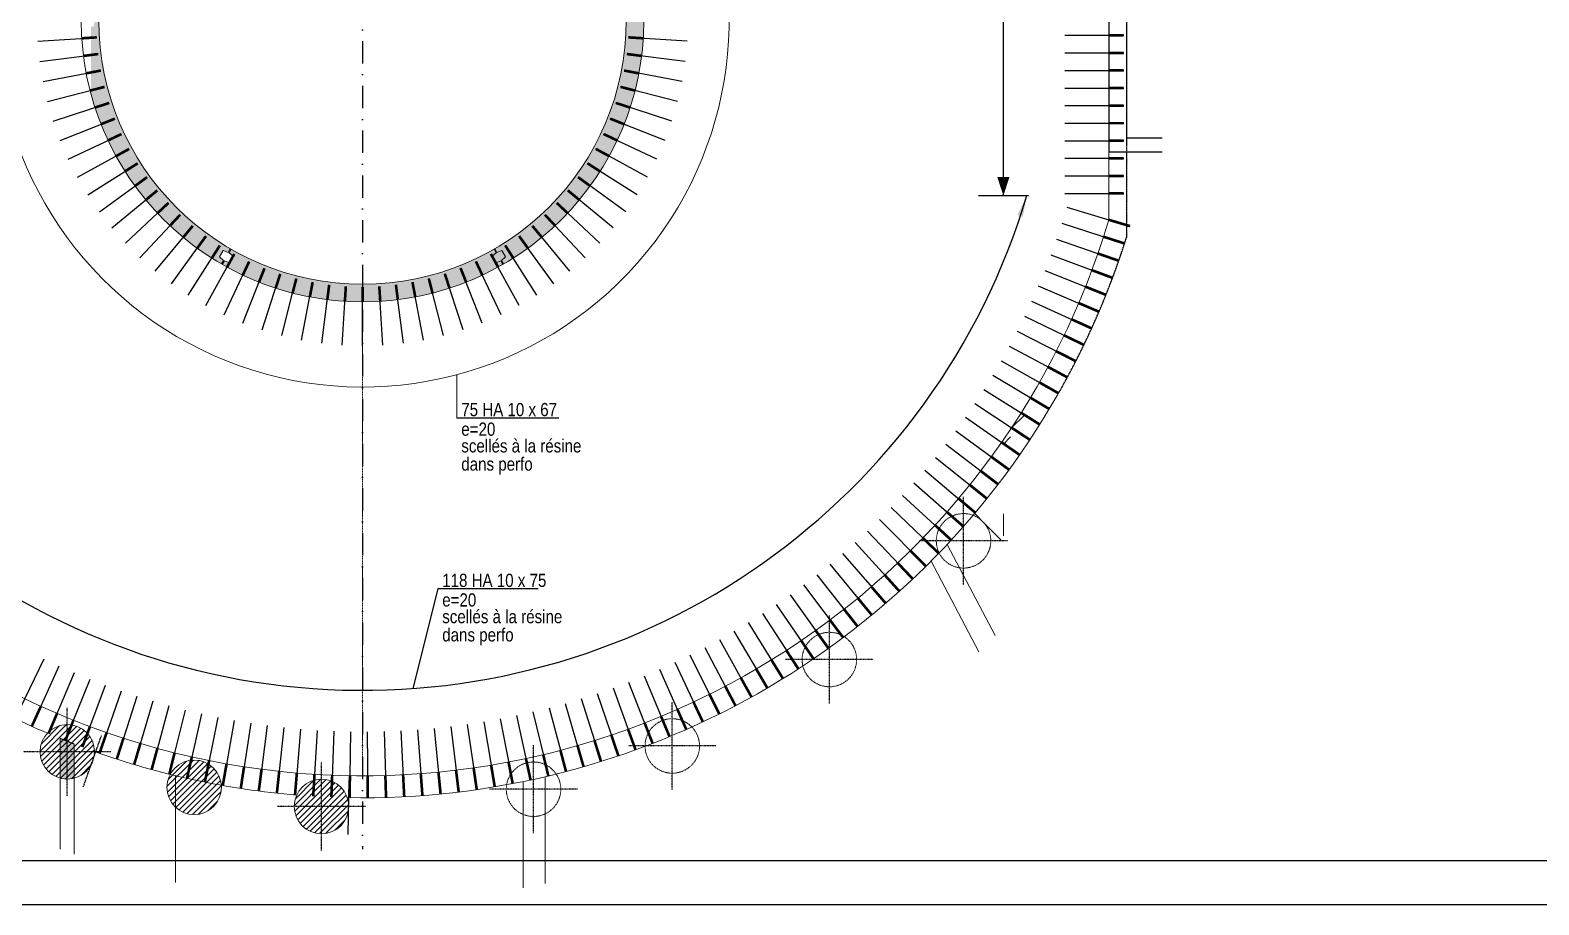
# Model space of a CAD drawing. Header units: metres. Extents: x 41786 to 48013, y -141861 to -137661.
# Drawn here: x 42909 to 44625, y -141861 to -140865 of the extents above; entities that cross this region are included whole.
import ezdxf

# ---------------------------------------------------------------- set-up
doc = ezdxf.new("R2010")
doc.units = ezdxf.units.M
for name, pattern in [('CACHEx2', [19.049999999999997, 12.7, -6.35]), ('INTERROMPU2', [9.524999999999999, 6.35, -3.175]), ('TIRETPTX2', [50.8, 25.4, -12.7, 0, -12.7])]:
    doc.linetypes.add(name, pattern=pattern)
for name, color, linetype in [('01-Cad  2', 1, 'Continuous'), ('01_isolant ext', 2, 'TIRETPTX2'), ('01_linteaux', 3, 'Continuous'), ('01_murs_coup', 5, 'Continuous'), ('01_murs_sup', 2, 'INTERROMPU2'), ('01_poch_murs', 251, 'Continuous'), ('01_texte', 230, 'Continuous')]:
    doc.layers.add(name, color=color, linetype=linetype)
doc.layers.add('01_PIEUX', color=5, linetype='Continuous', lineweight=60)
doc.layers.add('B Général', color=7, linetype='Continuous', lineweight=5)
doc.styles.add('ARIAL NA', font='ARIALN.TTF')

msp = doc.modelspace()

# ---------------------------------------------------------------- hatches: boundary and pattern name
at = {"layer": '01_poch_murs', "ltscale": 2}
h = msp.add_hatch(dxfattribs=at)
h.set_pattern_fill('DOTS', color=256, scale=2)
h.set_pattern_definition([(0, (28670.31641227697, -123693.3247875976), (1.5875, 3.175), [0, -3.175])])
edge = h.paths.add_edge_path()
edge.add_line((43570.09469767435, -141003.4817265994), (43552.38998342106, -140994.1788725638))
edge.add_arc((43286.81926962174, -140854.6360620284), 300.0000000000003, 276.5946333355052, 332.2805421464702, ccw=False)
edge.add_line((43321.27250105269, -141152.6511201109), (43305.30861196318, -141174.10146582))
edge.add_arc((43286.81926962174, -140854.6360620284), 319.9999999999986, 273.312348763329, 332.2805421464704)
edge = h.paths.add_edge_path()
edge.add_line((43597.76846125507, -140930.204575462), (43597.76846125507, -140854.6360620284))
edge.add_line((43597.76846125507, -140854.6360620284), (43586.81926962174, -140854.6360620284))
edge.add_arc((43286.81926962174, -140854.6360620284), 300, -27.677448900933086, 6.821210263296962e-13, ccw=False)
edge.add_line((43552.49222405643, -140993.984120077), (43569.93818282029, -141003.3994866479))
edge.add_arc((43296.45001619623, -140857.5251169218), 309.9598506684039, 331.9252273199261, 346.4390136200825)
edge = h.paths.add_edge_path()
edge.add_line((43606.81926962174, -140854.6360620284), (43597.76846125508, -140854.6360620284))
edge.add_line((43597.76846125507, -140854.6360620284), (43597.76846125507, -140930.204575462))
edge.add_arc((43286.81926962174, -140854.6360620284), 319.9999999999998, 346.3404843669841, 359.9999999999991)
edge = h.paths.add_edge_path()
edge.add_line((43597.76846125507, -140779.0675485947), (43597.76846125507, -140854.6360620284))
edge.add_line((43597.76846125507, -140854.6360620284), (43606.81926962174, -140854.6360620284))
edge.add_arc((43286.81926962174, -140854.6360620284), 320.0000000000036, 9.770663981455814e-13, 13.65951563301578)
edge = h.paths.add_edge_path()
edge.add_arc((43286.81926962174, -140854.6360620284), 300.000000000009, 270, 276.59463333550497, ccw=False)
edge.add_line((43286.81926962174, -141154.6360620284), (43286.81926962174, -141174.6360620284))
edge.add_arc((43286.81926962175, -140854.6360620284), 319.9999999999745, 269.9999999999987, 273.3123487633279)
edge.add_line((43305.30861196318, -141174.10146582), (43321.27250105269, -141152.6511201109))
edge = h.paths.add_edge_path()
edge.add_line((43134.87728232364, -140590.464820225), (43137.25249065715, -140594.5788017372))
edge.add_arc((43286.81926962174, -140854.6360620284), 300.0000000000018, 90.00000000000102, 119.90450698992771, ccw=False)
edge.add_line((43286.81926962174, -140554.6360620284), (43286.81926962174, -140534.6360620284))
edge.add_arc((43286.81926962175, -140854.6360620284), 320.0000000000146, 90.0000000000016, 119.9104753080759)
edge.add_line((43127.25247763629, -140577.2582711087), (43129.62747763627, -140581.3718917766))
edge.add_line((43129.62747763627, -140581.3718917766), (43135.32363005898, -140579.2379171804))
edge.add_line((43135.32363005897, -140579.2379171804), (43139.57343474634, -140586.5987948212))
edge.add_line((43139.57343474634, -140586.5987948212), (43134.87728232364, -140590.464820225))
edge = h.paths.add_edge_path()
edge.add_line((43439.65965657919, -140590.964820225), (43437.27633066259, -140595.0928618035))
edge.add_arc((43286.81926962174, -140854.6360620284), 300, 0, 59.899152323313615, ccw=False)
edge.add_line((43586.81926962174, -140854.6360620284), (43597.76846125508, -140854.6360620284))
edge.add_line((43597.76846125507, -140854.6360620284), (43597.76846125507, -140779.0675485947))
edge.add_arc((43286.81926962174, -140854.6360620284), 320.0000000000056, 13.65951563301467, 59.90545530901623)
edge.add_line((43447.27634518465, -140577.7723285749), (43444.90946126656, -140581.8718917766))
edge.add_line((43444.90946126657, -140581.8718917766), (43449.60561368929, -140585.7379171804))
edge.add_line((43449.60561368929, -140585.7379171804), (43445.35580900191, -140593.0987948212))
edge.add_line((43445.35580900191, -140593.0987948212), (43439.65965657919, -140590.964820225))
edge = h.paths.add_edge_path()
edge.add_line((43436.41035198709, -140594.5927808678), (43438.79363117542, -140590.464820225))
edge.add_line((43438.79363117542, -140590.464820225), (43434.09747875271, -140586.5987948212))
edge.add_line((43434.0974787527, -140586.5987948212), (43438.34728344007, -140579.2379171804))
edge.add_line((43438.34728344008, -140579.2379171804), (43444.04343586279, -140581.3718917766))
edge.add_line((43444.04343586279, -140581.3718917766), (43446.41036358863, -140577.2722526976))
edge.add_arc((43286.81926962174, -140854.6360620284), 320.0000000000056, 60.08450469353757, 89.99999999999868)
edge.add_line((43286.81926962174, -140534.6360620284), (43286.81926962174, -140554.6360620284))
edge.add_arc((43286.81926962174, -140854.6360620284), 300, 60.09013834427719, 90, ccw=False)
edge = h.paths.add_edge_path()
edge.add_line((43134.01125691985, -141118.3073038316), (43136.38646525329, -141114.1933223195))
edge.add_arc((43286.81926962174, -140854.6360620284), 299.9999999999964, 207.6774489009329, 239.9045069899285, ccw=False)
edge.add_line((43021.14631518706, -140993.984120077), (42998.75309889346, -140993.984120077))
edge.add_arc((43286.81926962174, -140854.6360620284), 319.9999999999995, 205.8147386665101, 239.9104753080765)
edge.add_line((43126.38645223244, -141131.513852948), (43128.76145223248, -141127.4002322799))
edge.add_line((43128.76145223248, -141127.40023228), (43124.06529980976, -141123.5342068762))
edge.add_line((43124.06529980976, -141123.5342068762), (43128.31510449715, -141116.1733292354))
edge.add_line((43128.31510449715, -141116.1733292354), (43134.01125691985, -141118.3073038316))
edge = h.paths.add_edge_path()
edge.add_line((43137.25249065708, -141114.6933223195), (43134.87728232364, -141118.8073038316))
edge.add_line((43134.87728232364, -141118.8073038316), (43139.57343474634, -141122.6733292354))
edge.add_line((43139.57343474634, -141122.6733292354), (43135.32363005897, -141130.0342068762))
edge.add_line((43135.32363005897, -141130.0342068762), (43129.62747763626, -141127.9002322799))
edge.add_line((43129.62747763626, -141127.90023228), (43127.25247763623, -141132.013852948))
edge.add_arc((43286.81926962174, -140854.6360620284), 319.9999999999995, 240.0895246919099, 269.9999999999996)
edge.add_line((43286.81926962174, -141174.6360620284), (43286.81926962174, -141154.6360620284))
edge.add_arc((43286.81926962174, -140854.6360620284), 299.9999999999964, 240.09549301005768, 270, ccw=False)
edge = h.paths.add_edge_path()
edge.add_line((42982.06794969307, -140854.1281424563), (42986.8196862887, -140854.1360620283))
edge.add_arc((43286.81926962174, -140854.6360620284), 300, 120.0954930100568, 179.9045069899198, ccw=False)
edge.add_line((43136.38646525337, -140595.0788017372), (43134.01125691986, -140590.964820225))
edge.add_line((43134.01125691986, -140590.964820225), (43128.31510449715, -140593.0987948212))
edge.add_line((43128.31510449715, -140593.0987948212), (43124.06529980976, -140585.7379171804))
edge.add_line((43124.06529980976, -140585.7379171804), (43128.76145223247, -140581.8718917766))
edge.add_line((43128.76145223247, -140581.8718917766), (43126.3864522325, -140577.7582711087))
edge.add_arc((43286.81926962177, -140854.6360620284), 320.0000000000282, 120.0895246919103, 164.9668322005927)
edge.add_line((42977.77100165633, -140771.6350495793), (42977.77100165633, -140848.1360620283))
edge.add_line((42977.77100165633, -140848.1360620283), (42981.06926962173, -140848.1360620283))
edge.add_line((42981.06926962173, -140848.1360620283), (42982.06794969307, -140854.1281424563))
edge = h.paths.add_edge_path()
edge.add_line((42981.06926962174, -140861.1360620283), (42977.77100165633, -140861.1360620283))
edge.add_line((42977.77100165633, -140861.1360620283), (42977.77100165633, -140937.6370744774))
edge.add_arc((43286.81926962193, -140854.6360620283), 320.0000000002, 195.0331677994085, 205.8147386665079)
edge.add_line((42998.75309889346, -140993.984120077), (43021.14631518706, -140993.984120077))
edge.add_arc((43286.81926962171, -140854.6360620284), 299.9999999999652, 180.0954930100476, 207.6774489009338, ccw=False)
edge.add_line((42986.8196862887, -140855.1360620283), (42982.06794969307, -140855.1439816003))
edge.add_line((42982.06794969307, -140855.1439816003), (42981.06926962173, -140861.1360620283))
at = {"layer": '01_poch_murs', "ltscale": 3}
h = msp.add_hatch(dxfattribs=at)
h.set_pattern_fill('ANSI31', color=256, scale=2)
h.set_pattern_definition([(45, (20475.20247027319, -130375.0169953414), (-4.490128060534576, 4.490128060534577), [])])
h.paths.add_polyline_path([(44040.82901710245, -141302.6504982662), (44040.82901710245, -141293.19805959, -0.01290059025900647), (44015.82901710245, -141331.4680823886), (44015.82901710245, -141340.2148532444, 0.01266279094828498)])
at = {"layer": '01_poch_murs'}
h = msp.add_hatch(dxfattribs=at)
h.set_pattern_fill('ANSI31', color=256, scale=1.5)
h.set_pattern_definition([(45, (24742.22306922262, -132983.3062112959), (-3.367596045400932, 3.367596045400933), [])])
h.paths.add_polyline_path([(42950.91540146307, -141655.5738863873, 0.4142135623730951), (42919.91540146307, -141686.5738863873), (42950.91540146307, -141686.5738863873)])
h.paths.add_polyline_path([(42950.91540146307, -141686.5738863873), (42919.91540146307, -141686.5738863873, 0.4142135623730951), (42950.91540146307, -141717.5738863873)])
h.paths.add_polyline_path([(42950.91540146307, -141655.5738863873), (42950.91540146307, -141686.5738863873), (42981.91540146307, -141686.5738863873, 0.4142135623730951)])
h.paths.add_polyline_path([(42981.91540146307, -141686.5738863873), (42950.91540146307, -141686.5738863873), (42950.91540146307, -141717.5738863873, 0.4142135623730951)])
at = {"layer": '01_poch_murs', "ltscale": 3}
h = msp.add_hatch(color=256, dxfattribs=at)
h.dxf.hatch_style = 1
h.paths.add_polyline_path([(42958.91540146313, -141689.6607268944, -0.002325088764935016), (42950.91540146307, -141686.5738863873), (42950.91540146307, -141717.5738863873, 0.06534736041566427), (42958.91540146313, -141716.523844651)])
h.paths.add_polyline_path([(42950.91540146307, -141686.5738863875), (42942.91540146313, -141707.0705213775), (42942.91540146313, -141716.5238446511, 0.0653473604145664), (42950.91540146307, -141717.5738863873)])
h.paths.add_polyline_path([(42950.91540146307, -141674.7074330863), (42942.91540146313, -141671.533916928), (42942.91540146313, -141683.4010982328, 0.002333579560229075), (42950.91540146307, -141686.5738863873)])
h.paths.add_polyline_path([(42954.92600645726, -141676.2983980555), (42950.91540146307, -141674.7074330863), (42950.91540146307, -141686.5738863875)])
h.paths.add_polyline_path([(42950.91540146313, -141686.5738863873), (42942.91540146313, -141686.5738863873), (42942.91540146313, -141707.0705213775)])
h.paths.add_polyline_path([(42958.91540146313, -141677.8809492446), (42954.92600645726, -141676.2983980555), (42950.91540146313, -141686.5738863873), (42958.91540146313, -141686.5738863873)])
h.paths.add_polyline_path([(42942.91540146313, -141683.4010982328), (42942.91540146313, -141686.5738863873), (42950.91540146313, -141686.5738863873, -0.002333579560247415)])
h.paths.add_polyline_path([(42958.91540146313, -141686.5738863873), (42950.91540146313, -141686.5738863873, 0.00232508876491666), (42958.91540146313, -141689.6607268944)], flags=17)
at = {"layer": '01_poch_murs'}
h = msp.add_hatch(dxfattribs=at)
h.set_pattern_fill('ANSI31', color=256, scale=1.5)
h.set_pattern_definition([(45, (24886.61660362779, -133023.74932025), (-3.367596045400932, 3.367596045400933), [])])
h.paths.add_polyline_path([(43095.30893586824, -141696.0169953415, 0.4142135623730951), (43064.30893586824, -141727.0169953415), (43095.30893586824, -141727.0169953415)])
h.paths.add_polyline_path([(43095.30893586824, -141727.0169953415), (43064.30893586824, -141727.0169953415, 0.4142135623730951), (43095.30893586824, -141758.0169953415)])
h.paths.add_polyline_path([(43095.30893586824, -141696.0169953415), (43095.30893586824, -141727.0169953415), (43126.30893586824, -141727.0169953415, 0.4142135623730951)])
h.paths.add_polyline_path([(43126.30893586824, -141727.0169953415), (43095.30893586824, -141727.0169953415), (43095.30893586824, -141758.0169953415, 0.4142135623730951)])
h = msp.add_hatch(dxfattribs=at)
h.set_pattern_fill('ANSI31', color=256, scale=1.5)
h.set_pattern_definition([(45, (25031.42278459834, -133045.4884030198), (-3.367596045400932, 3.367596045400933), [])])
h.paths.add_polyline_path([(43240.11511683879, -141717.7560781112, 0.4142135623730951), (43209.11511683879, -141748.7560781112), (43240.11511683879, -141748.7560781112)])
h.paths.add_polyline_path([(43240.11511683879, -141748.7560781112), (43209.11511683879, -141748.7560781112, 0.4142135623730951), (43240.11511683879, -141779.7560781112)])
h.paths.add_polyline_path([(43240.11511683879, -141717.7560781112), (43240.11511683879, -141748.7560781112), (43271.11511683879, -141748.7560781112, 0.4142135623730951)])
h.paths.add_polyline_path([(43271.11511683879, -141748.7560781112), (43240.11511683879, -141748.7560781112), (43240.11511683879, -141779.7560781112, 0.4142135623730951)])

# ---------------------------------------------------------------- linework, layer by layer
at = {"layer": '01-Cad  2'}
for p, q in [((46962.67304386338, -141810.7465684329), (41835.51958715811, -141810.7465684329)), ((46962.67304386338, -141860.7465684329), (41785.51958715811, -141860.7465684329))]:
    msp.add_line(p, q, dxfattribs=at)
at = {"layer": '01_isolant ext'}
msp.add_line((43286.81926962175, -139859.9665530225), (43286.81926962174, -141797.2192212075), dxfattribs=at)
at = {"layer": '01_linteaux', "ltscale": 0.01}
for p, q in [((44085.8163553408, -140871.2906101385), (44152.83534870903, -140871.2906101383)), ((42917.50292321303, -140877.8714770739), (42984.38966990689, -140873.6633196622)), ((43656.13561603045, -140877.8714770741), (43589.24886933661, -140873.6633196619)), ((42919.69064844256, -140901.0151925516), (42986.18117703051, -140892.6154854027)), ((43653.9478908009, -140901.0151925518), (43587.45736221302, -140892.6154854025)), ((44085.8163553408, -140891.2906101385), (44152.83534870903, -140891.2906101383)), ((42923.32726261478, -140923.9758707897), (42989.1591653571, -140911.4177637104)), ((43650.31127662867, -140923.9758707899), (43584.47937388643, -140911.4177637102)), ((44085.8163553408, -140911.2906101385), (44152.83534870903, -140911.2906101383)), ((42928.39841367495, -140946.6628964811), (42993.31188212726, -140929.9959505826)), ((43645.2401255685, -140946.6628964812), (43580.32665711629, -140929.9959505823)), ((44085.8163553408, -140931.2906101385), (44152.83534870903, -140931.2906101383)), ((42934.88408810662, -140968.9867342998), (42998.62293846508, -140948.2767264033)), ((43638.75445113681, -140968.9867343), (43575.01560077848, -140948.2767264031)), ((44085.81635534107, -140951.2906101385), (44152.8353487093, -140951.2906101383)), ((42942.75868991586, -140990.859282257), (43005.07137405761, -140966.1879453021)), ((43630.87984932757, -140990.8592822572), (43568.56716518597, -140966.1879453019)), ((44085.81635534107, -140971.2906101385), (44152.8353487093, -140971.2906101383)), ((42951.99114164685, -141012.1942193984), (43012.63173987555, -140983.6589198809)), ((43621.64739759656, -141012.1942193986), (43561.00679936804, -140983.6589198806)), ((44085.81635534107, -140991.2906101385), (44152.8353487093, -140991.2906101383)), ((42962.54500703055, -141032.9073464742), (43021.27419860903, -141000.6207001846)), ((43611.09353221286, -141032.9073464743), (43552.36434063457, -141000.6207001843)), ((42974.37863478187, -141052.9169182346), (43030.96464242181, -141017.0063458155)), ((43599.25990446152, -141052.9169182347), (43542.67389682181, -141017.0063458153)), ((44085.81635534107, -141011.2906101385), (44152.8353487093, -141011.2906101383)), ((42987.44532297835, -141072.1439660414), (43041.66482755927, -141032.7511901163)), ((43586.19321626503, -141072.1439660416), (43531.97371168435, -141032.7511901161)), ((44085.81635534107, -141031.2906101385), (44152.8353487093, -141031.2906101383)), ((43001.6935033713, -141090.5126095211), (43053.33252527915, -141047.7930953796)), ((43571.94503587207, -141090.5126095213), (43520.30601396449, -141047.7930953794)), ((44085.81635534107, -141051.2906101385), (44152.8353487093, -141051.2906101383)), ((43017.06694490206, -141107.9503560296), (43065.92168850901, -141062.0726980773)), ((43033.50497562038, -141124.3883867479), (43079.382633573, -141075.5336431412)), ((43540.13356362298, -141124.388386748), (43494.25590567066, -141075.5336431411)), ((43556.5715943413, -141107.9503560297), (43507.71685073465, -141062.0726980771)), ((44087.87962073251, -141067.0504885632), (44159.79447609591, -141088.4070553294)), ((43050.94272212882, -141139.7618282787), (43093.66223627071, -141088.1228063711)), ((43522.69581711452, -141139.7618282788), (43479.97630297297, -141088.1228063709)), ((44082.23176514074, -141085.2150755824), (44153.64207808794, -141108.2023888391)), ((43069.31136560848, -141154.0100086716), (43108.70414153398, -141099.790504091)), ((43088.53841341537, -141167.0766968681), (43124.44898583477, -141110.4906892284)), ((43485.10012582796, -141167.0766968682), (43449.18955340893, -141110.4906892283)), ((43504.32717363486, -141154.0100086717), (43464.9343977097, -141099.7905040908)), ((44076.17207368311, -141103.2464547255), (44147.04087053287, -141127.8526124721)), ((43108.5479851758, -141178.9103246194), (43140.83463146572, -141120.1811330412)), ((43129.26111225153, -141189.4641900032), (43157.79641176945, -141128.8235917746)), ((43444.37742699179, -141189.4641900032), (43415.84212747426, -141128.8235917745)), ((43465.09055406753, -141178.9103246195), (43432.80390777798, -141120.181133041)), ((44069.70368384904, -141121.1352899956), (44139.99427129758, -141147.347552052)), ((43150.59604939292, -141198.6966417342), (43175.26738634818, -141136.3839575926)), ((43172.4685973501, -141206.5712435434), (43193.17860524698, -141142.8323931851)), ((43401.16994189322, -141206.5712435435), (43380.45993399673, -141142.832393185)), ((43423.04248985039, -141198.6966417342), (43398.37115289554, -141136.3839575925)), ((44062.82994473719, -141138.8723191997), (44132.50592885672, -141166.6771138033)), ((43194.79243516888, -141213.0569179751), (43211.45938106773, -141148.1434495229)), ((43217.47946086017, -141218.1280690353), (43230.03756793994, -141152.2961662931)), ((43240.44013909831, -141221.7646832075), (43248.83984624759, -141155.2741546196)), ((43263.58385457601, -141223.952408437), (43267.79201198815, -141157.0656617432)), ((43286.81926962165, -141224.6826107719), (43286.81926962187, -141157.6636174037)), ((43310.05468466729, -141223.9524084371), (43305.84652725558, -141157.0656617432)), ((43333.198400145, -141221.7646832075), (43324.79869299614, -141155.2741546196)), ((43356.15907838313, -141218.1280690353), (43343.60097130379, -141152.296166293)), ((43378.84610407444, -141213.0569179751), (43362.179158176, -141148.1434495228)), ((44055.55441532144, -141156.4483587446), (44124.57972040355, -141185.831289577)), ((44047.8808626082, -141173.8543083918), (44116.21974984259, -141204.8001620324)), ((44039.81325968594, -141191.0811559692), (44107.43034566469, -141223.5739097724)), ((44031.3557836681, -141208.1199820371), (44098.21605870592, -141242.1428124285)), ((44022.51281353037, -141224.9619645067), (44088.58165979133, -141260.4972556934)), ((44013.28892784333, -141241.5983832077), (44078.53213726474, -141278.6277362992)), ((44003.6889024019, -141258.0206244034), (44068.07269440602, -141296.5248669378)), ((43993.71770775255, -141274.2201852502), (44057.20874673695, -141314.1793811212)), ((43983.38050661982, -141290.1886782006), (44045.94591921732, -141331.5821379797)), ((43972.68265123312, -141305.9178353455), (44034.29004333247, -141348.7241269939)), ((43961.62968055566, -141321.3995126954), (44022.24715407404, -141365.5964726613)), ((43938.48146554752, -141351.588496883), (43997.02547408213, -141398.4974345247)), ((43950.22731741651, -141336.6256943969), (44009.82348681517, -141382.1904390904)), ((43926.39820652664, -141366.2801729548), (43983.85974222373, -141414.5090157909)), ((43913.98379662901, -141380.693115793), (43970.33310798048, -141430.2168926703)), ((43901.24466358778, -141394.8198628963), (43956.45257495512, -141445.6129321916)), ((43888.18740326598, -141408.6530999453), (43942.22532998639, -141460.6891628415)), ((43861.14570430658, -141435.4105501551), (43912.76034533435, -141489.8511434431)), ((43874.81877624148, -141422.1856645893), (43927.65873942794, -141475.4377786923)), ((43847.17526688416, -141448.3209092745), (43897.53786155604, -141503.9217943744)), ((43832.91469736222, -141460.9100574297), (43881.9991697454, -141517.642446211)), ((43803.55284284834, -141485.0988177088), (43850.00550307653, -141544.0055212638)), ((43818.37137934865, -141473.1714764145), (43866.1523152759, -141531.0059948952)), ((43788.46676036435, -141496.6859057663), (43833.56709338353, -141556.6342946315)), ((43757.52333604157, -141518.8155039443), (43799.84967294814, -141580.7536228215)), ((43773.12094292539, -141507.926741211), (43816.84559741181, -141568.8857762757)), ((43725.60518363569, -141539.5144452538), (43765.06987558151, -141603.3140334625)), ((43741.68201559045, -141529.346556158), (43782.58811986843, -141592.2316895266)), ((43709.30116418032, -141549.3139066657), (43747.30401040165, -141613.9949165917)), ((43676.04544255638, -141567.7874445945), (43711.06633490327, -141634.1303904532)), ((43692.77839885682, -141558.7398665865), (43729.29972285227, -141624.2688087387)), ((42924.21037645033, -141581.1903160885), (42891.76544159736, -141648.8303602071)), ((42941.44292417847, -141589.2457361993), (42910.54539947421, -141657.6064876078)), ((43641.98371625031, -141584.7289151739), (43673.95013389767, -141652.5964148241)), ((43659.11095899953, -141576.4519561807), (43692.61328714449, -141643.5745557643)), ((42958.85429530586, -141596.9069795598), (42929.52017837284, -141665.9530435297)), ((42976.43547485334, -141604.1700794547), (42948.67995383796, -141673.8657064276)), ((43589.53458294692, -141607.1926380019), (43616.79718614894, -141677.0825502398)), ((43607.18651985817, -141600.1032362185), (43636.03226714885, -141669.3547504924)), ((43624.67258217649, -141592.6140360634), (43655.08653826958, -141661.1912964399)), ((42994.17735992101, -141611.0312753133), (42968.01480562974, -141681.3403794104)), ((43012.07076440149, -141617.4870146561), (42987.51472286014, -141688.3731923623)), ((43030.10642373612, -141623.5339549344), (43007.16960917624, -141694.9605039468)), ((43535.67532099511, -141626.0263930597), (43558.10711327652, -141697.613152038)), ((43553.76972463935, -141620.15757281), (43577.82451989318, -141691.2154097548)), ((43571.72591097824, -141613.8785707772), (43597.39125450019, -141684.3706945066)), ((43048.27499971181, -141629.1689652609), (43026.96928798765, -141701.0989034919)), ((43066.56708529603, -141634.3891280308), (43046.90350773573, -141706.7852127558)), ((43084.97320950744, -141639.1917404322), (43066.96194720136, -141712.016487573)), ((43103.48384231962, -141643.574315846), (43087.13422084894, -141716.7900193784)), ((43480.65682119862, -141641.1424476943), (43498.15330928953, -141714.0925832011)), ((43499.10940301882, -141636.5215475078), (43518.26119258529, -141709.0547007716)), ((43517.45206867427, -141631.4819928632), (43538.24924361129, -141703.5606088364)), ((43122.08939959535, -141647.5345851328), (43107.40988420365, -141721.1033366095)), ((43140.78024804897, -141651.0704978082), (43127.77843925921, -141724.9542059865)), ((43159.54671023414, -141654.1802231043), (43148.22933991336, -141728.3406336682)), ((43178.37906955442, -141656.8621509177), (43168.75199742831, -141731.2608662846)), ((43197.26757529425, -141659.1148926429), (43189.33578591308, -141733.7133918449)), ((43368.17147761032, -141659.9574432907), (43375.57621702642, -141734.6101003108)), ((43387.08127656436, -141657.8910459711), (43396.18266741941, -141732.3558970788)), ((43405.93916347191, -141655.3949298387), (43416.73249339439, -141729.6334198232)), ((43424.73537440014, -141652.4703872923), (43437.2150549936, -141726.4440781443)), ((43443.46017734981, -141649.1189325544), (43457.61974708631, -141722.7895233682)), ((43462.10387729415, -141645.3423008872), (43477.93600485982, -141718.6716476914)), ((43216.20244766747, -141660.9372818917), (43209.97004782534, -141735.6969405198)), ((43235.17388288095, -141662.3283750968), (43230.64409948944, -141737.2104852995)), ((43254.17205821064, -141663.2874520003), (43251.347236628, -141738.253242525)), ((43273.18713708743, -141663.8140160267), (43272.06873990427, -141738.8246722945)), ((43292.20927419014, -141663.9077945404), (43292.79788047214, -141738.9244787421)), ((43311.22862054314, -141663.5687389861), (43313.52392553122, -141738.5526101918)), ((43330.23532861572, -141662.7970249146), (43334.23614388383, -141737.7092591836)), ((43349.21955742082, -141661.5930518915), (43354.92381149131, -141736.3948623742))]:
    msp.add_line(p, q, dxfattribs=at)
at = {"layer": '01_linteaux', "linetype": 'Continuous', "ltscale": 0.05}
for p, q in [((43965.44792584016, -141397.5528990214), (44012.86326709474, -141445.2477004518)), ((43270.56860050844, -141780.8011792431), (43271.62583186734, -141718.8101939158))]:
    msp.add_line(p, q, dxfattribs=at)
at = {"layer": '01_linteaux', "linetype": 'TIRETPTX2', "ltscale": 0.01}
for p, q in [((43970.50320772977, -141496.5351466155), (43970.50320772977, -141396.5351466155)), ((44020.50320772977, -141446.5351466155), (43920.50320772977, -141446.5351466155)), ((43817.87241099768, -141631.6416481105), (43817.87241099768, -141531.6416481105)), ((43867.87241099768, -141581.6416481105), (43767.87241099768, -141581.6416481105)), ((42950.91540146307, -141736.5738863873), (42950.91540146307, -141636.5738863873)), ((43639.14553894355, -141729.9593783878), (43639.14553894355, -141629.9593783878)), ((43000.91540146307, -141686.5738863873), (42900.91540146307, -141686.5738863873)), ((43481.31122206005, -141779.1926937927), (43481.31122206005, -141679.1926937927)), ((43689.14553894355, -141679.9593783878), (43589.14553894355, -141679.9593783878)), ((43240.11511683879, -141798.7560781112), (43240.11511683879, -141698.7560781112)), ((43531.31122206005, -141729.1926937927), (43431.31122206005, -141729.1926937927)), ((43290.11511683879, -141748.7560781112), (43190.11511683879, -141748.7560781112))]:
    msp.add_line(p, q, dxfattribs=at)
at = {"layer": '01_linteaux', "linetype": 'CACHEx2', "ltscale": 0.05}
msp.add_line((42969.15207476148, -141726.4365733688), (42989.81877579122, -141667.9824249399), dxfattribs=at)
at = {"layer": '01_linteaux', "linetype": 'TIRETPTX2', "ltscale": 0.01, "flags": 128}
for points, const_width in [([(44135.83097427355, -140871.2906101384), (44152.83534870903, -140871.2906101383)], 3.000000000000371), ([(42967.41884972007, -140874.7310331671), (42984.38966990689, -140873.6633196622)], 3.000000000000371), ([(43606.21968952342, -140874.7310331671), (43589.24886933661, -140873.6633196619)], 3.000000000000371), ([(42969.31088716639, -140894.7466986353), (42986.18117703051, -140892.6154854027)], 3.000000000000371), ([(43604.3276520771, -140894.7466986353), (43587.45736221302, -140892.6154854025)], 3.000000000000371), ([(44135.83097427355, -140891.2906101384), (44152.83534870903, -140891.2906101383)], 3.000000000000371), ([(42972.45598514249, -140914.6040657457), (42989.1591653571, -140911.4177637104)], 3.000000000000371), ([(43601.182554101, -140914.6040657457), (43584.47937388643, -140911.4177637102)], 3.000000000000371), ([(44135.83097427355, -140911.2906101384), (44152.83534870903, -140911.2906101383)], 3.000000000000371), ([(42976.8417313835, -140934.2247665421), (42993.31188212726, -140929.9959505826)], 3.000000000000371), ([(43596.79680785999, -140934.2247665421), (43580.32665711629, -140929.9959505823)], 3.000000000000371), ([(44135.83097427355, -140931.2906101384), (44152.83534870903, -140931.2906101383)], 3.000000000000371), ([(42982.45081735266, -140953.5313670825), (42998.62293846508, -140948.2767264033)], 3.000000000000371), ([(43591.18772189083, -140953.5313670825), (43575.01560077848, -140948.2767264031)], 3.000000000000371), ([(44135.83097427382, -140951.2906101384), (44152.8353487093, -140951.2906101383)], 3.000000000000371), ([(42989.26110655022, -140972.4476730348), (43005.07137405761, -140966.1879453021)], 3.000000000000371), ([(43584.37743269327, -140972.4476730348), (43568.56716518597, -140966.1879453019)], 3.000000000000371), ([(44135.83097427382, -140971.2906101384), (44152.8353487093, -140971.2906101383)], 3.000000000000371), ([(42997.24572187602, -140990.8990303814), (43012.63173987555, -140983.6589198809)], 3.000000000000371), ([(43576.39281736747, -140990.8990303814), (43561.00679936804, -140983.6589198806)], 3.000000000000372), ([(44135.83097427382, -140991.2906101384), (44152.8353487093, -140991.2906101383)], 3.000000000000371), ([(43006.37315170121, -141008.8126200446), (43021.27419860903, -141000.6207001846)], 3.000000000000371), ([(43567.26538754229, -141008.8126200445), (43552.36434063457, -141000.6207001843)], 3.000000000000371), ([(43016.60737423018, -141026.1177452698), (43030.96464242181, -141017.0063458155)], 3.000000000000371), ([(43557.03116501332, -141026.1177452698), (43542.67389682181, -141017.0063458153)], 3.000000000000372), ([(44135.83097427382, -141011.2906101384), (44152.8353487093, -141011.2906101383)], 3.000000000000371), ([(43027.90799966219, -141042.7461106338), (43041.66482755927, -141032.7511901163)], 3.000000000000372), ([(43545.7305395813, -141042.7461106338), (43531.97371168435, -141032.7511901161)], 3.000000000000371), ([(44135.83097427382, -141031.2906101384), (44152.8353487093, -141031.2906101383)], 3.000000000000371), ([(43040.23042959143, -141058.6320915753), (43053.33252527915, -141047.7930953796)], 3.000000000000371), ([(43533.40810965207, -141058.6320915753), (43520.30601396449, -141047.7930953794)], 3.000000000000371), ([(44135.83097427382, -141051.2906101384), (44152.8353487093, -141051.2906101383)], 3.000000000000371), ([(43053.52603301654, -141073.7129933851), (43065.92168850901, -141062.0726980773)], 3.000000000000371), ([(43067.74233826499, -141087.9292986336), (43079.382633573, -141075.5336431412)], 3.000000000000371), ([(43505.8962009785, -141087.9292986336), (43494.25590567066, -141075.5336431411)], 3.000000000000371), ([(43520.11250622696, -141073.7129933851), (43507.71685073465, -141062.0726980771)], 3.000000000000371), ([(43082.82324007477, -141101.2249020587), (43093.66223627071, -141088.1228063711)], 3.000000000000371), ([(43490.81529916872, -141101.2249020587), (43479.97630297297, -141088.1228063709)], 3.000000000000371), ([(44135.82473336485, -141081.2887567746), (44159.79447609591, -141088.4070553294)], 3.000000000000374), ([(43098.70922101625, -141113.5473319879), (43108.70414153398, -141099.790504091)], 3.000000000000371), ([(43115.33758638028, -141124.8479574199), (43124.44898583477, -141110.4906892284)], 3.000000000000371), ([(43458.30095286322, -141124.8479574199), (43449.18955340893, -141110.4906892283)], 3.000000000000371), ([(43474.92931822724, -141113.5473319879), (43464.9343977097, -141099.7905040908)], 3.000000000000371), ([(44129.84050300252, -141100.5405506548), (44153.64207808794, -141108.2023888391)], 3.000000000000371), ([(43132.64271160553, -141135.0821799489), (43140.83463146572, -141120.1811330412)], 3.000000000000371), ([(43150.5563012687, -141144.2096097741), (43157.79641176945, -141128.8235917746)], 3.000000000000371), ([(43423.08223797479, -141144.2096097741), (43415.84212747426, -141128.8235917745)], 3.000000000000371), ([(43440.99582763797, -141135.0821799489), (43432.80390777798, -141120.181133041)], 3.000000000000371), ([(44123.41978668914, -141119.6512016814), (44147.04087053287, -141127.8526124721)], 3.000000000000369), ([(43169.00765861532, -141152.1942250999), (43175.26738634818, -141136.3839575926)], 3.000000000000372), ([(43187.9239645676, -141159.0045142974), (43193.17860524698, -141142.8323931851)], 3.000000000000371), ([(43385.7145746759, -141159.0045142974), (43380.45993399673, -141142.832393185)], 3.000000000000371), ([(43404.63088062817, -141152.1942250999), (43398.37115289554, -141136.3839575925)], 3.000000000000371), ([(44116.56590883974, -141138.6108150494), (44139.99427129758, -141147.347552052)], 3.000000000000365), ([(43207.23056510794, -141164.6136002666), (43211.45938106773, -141148.1434495229)], 3.000000000000371), ([(43226.85126590439, -141168.9993465076), (43230.03756793994, -141152.2961662931)], 3.000000000000371), ([(43246.70863301474, -141172.1444444837), (43248.83984624759, -141155.2741546196)], 3.000000000000371), ([(43266.72429848296, -141174.03648193), (43267.79201198815, -141157.0656617432)], 3.000000000000371), ([(43286.81926962174, -141174.6679918391), (43286.81926962187, -141157.6636174037)], 3.000000000000371), ([(43306.91424076054, -141174.03648193), (43305.84652725558, -141157.0656617432)], 3.000000000000371), ([(43326.92990622876, -141172.1444444837), (43324.79869299614, -141155.2741546196)], 3.000000000000372), ([(43346.78727333911, -141168.9993465076), (43343.60097130379, -141152.296166293)], 3.000000000000372), ([(43366.40797413555, -141164.6136002666), (43362.179158176, -141148.1434495228)], 3.000000000000371), ([(44109.28241814479, -141157.4095741557), (44132.50592885672, -141166.6771138033)], 3.000000000000361), ([(44101.57308573272, -141176.0377456815), (44124.57972040355, -141185.831289577)], 3.000000000000358), ([(44093.44190321746, -141194.4856846326), (44116.21974984259, -141204.8001620324)], 3.000000000000358), ([(44084.89308063169, -141212.7438393322), (44107.43034566469, -141223.5739097724)], 3.000000000000354), ([(44075.93104424699, -141230.8027563672), (44098.21605870592, -141242.1428124285)], 3.000000000000349), ([(44066.5604342822, -141248.6530854825), (44088.58165979133, -141260.4972556934)], 3.000000000000343), ([(44056.78610250074, -141266.2855844223), (44078.53213726474, -141278.6277362992)], 3.000000000000341), ([(44046.61310969865, -141283.6911237155), (44068.07269440602, -141296.5248669378)], 3.000000000000334), ([(44036.0467230842, -141300.8606914023), (44057.20874673695, -141314.1793811212)], 3.000000000000325), ([(44025.09241355083, -141317.7853977006), (44045.94591921732, -141331.5821379797)], 3.000000000000321), ([(44013.75585284441, -141334.4564796087), (44034.29004333247, -141348.7241269939)], 3.000000000000317), ([(44002.04291062669, -141350.8653054425), (44022.24715407404, -141365.5964726613)], 3.000000000000314), ([(43989.95965143617, -141367.0033793044), (44009.82348681517, -141382.1904390904)], 3.00000000000031), ([(43977.5123315481, -141382.8623454826), (43997.02547408213, -141398.4974345247)], 3.000000000000307), ([(43964.7073957352, -141398.4339927771), (43983.85974222373, -141414.5090157909)], 3.000000000000306), ([(43951.55147393084, -141413.7102587514), (43970.33310798048, -141430.2168926703)], 3.000000000000304), ([(43938.05137779623, -141428.6832339064), (43956.45257495512, -141445.6129321916)], 3.000000000000304), ([(43924.21409719361, -141443.3451657764), (43942.22532998639, -141460.6891628415)], 3.000000000000302), ([(43895.55681123363, -141471.7056989637), (43912.76034533435, -141489.8511434431)], 3.000000000000294), ([(43910.04679656719, -141457.6884629427), (43927.65873942794, -141475.4377786923)], 3.000000000000299), ([(43880.75164358404, -141485.3896162211), (43897.53786155604, -141503.9217943744)], 3.00000000000029), ([(43865.6389591996, -141498.7331296764), (43881.9991697454, -141517.642446211)], 3.000000000000287), ([(43834.52249460467, -141524.3714898497), (43850.00550307653, -141544.0055212638)], 3.000000000000278), ([(43850.22658288252, -141511.7293305405), (43866.1523152759, -141531.0059948952)], 3.000000000000279), ([(43818.53482537585, -141536.6530619505), (43833.56709338353, -141556.6342946315)], 3.000000000000281), ([(43802.27185303384, -141548.5676878884), (43816.84559741181, -141568.8857762757)], 3.000000000000281), ([(43768.9538187116, -141571.2716186089), (43782.58811986843, -141592.2316895266)], 3.00000000000028), ([(43785.74199795842, -141560.1091987004), (43799.84967294814, -141580.7536228215)], 3.00000000000028), ([(43734.63738620598, -141592.4362669959), (43747.30401040165, -141613.9949165917)], 3.000000000000273), ([(43751.91600760635, -141582.0491681161), (43765.06987558151, -141603.3140334625)], 3.000000000000277), ([(43717.12690075666, -141602.4275371838), (43729.29972285227, -141624.2688087387)], 3.00000000000027), ([(43681.44671825591, -141621.2021066322), (43692.61328714449, -141643.5745557643)], 3.000000000000264), ([(43699.39361755542, -141612.0178055608), (43711.06633490327, -141634.1303904532)], 3.000000000000267), ([(42920.84376848912, -141634.8213534949), (42910.54539947421, -141657.6064876078)], 3.000000000000112), ([(42939.29745224168, -141642.939489771), (42929.52017837284, -141665.9530435297)], 3.000000000000119), ([(43644.94934617898, -141638.3339983181), (43655.08653826958, -141661.1912964399)], 3.000000000000258), ([(43663.29549511448, -141629.9756850987), (43673.95013389767, -141652.5964148241)], 3.000000000000261), ([(42957.9310702414, -141650.6356486102), (42948.67995383796, -141673.8657064276)], 3.000000000000121), ([(42976.73497467379, -141657.9058452193), (42968.01480562974, -141681.3403794104)], 3.000000000000127), ([(43588.83680941067, -141660.8751585451), (43597.39125450019, -141684.3706945066)], 3.000000000000248), ([(43607.71036282669, -141653.7877357349), (43616.79718614894, -141677.0825502398)], 3.000000000000253), ([(43626.41777042282, -141646.2727186578), (43636.03226714885, -141669.3547504924)], 3.000000000000258), ([(42995.69942955618, -141664.7463153531), (42987.51472286014, -141688.3731923623)], 3.00000000000013), ([(43014.8146157787, -141671.1535172632), (43007.16960917624, -141694.9605039468)], 3.00000000000013), ([(43034.07063618821, -141677.1241335317), (43026.96928798765, -141701.0989034919)], 3.000000000000133), ([(43531.31739440912, -141679.5362835067), (43538.24924361129, -141703.5606088364)], 3.00000000000024), ([(43550.63043426123, -141673.7527662111), (43558.10711327652, -141697.613152038)], 3.000000000000242), ([(43569.80688221915, -141667.5313174767), (43577.82451989318, -141691.2154097548)], 3.000000000000245), ([(43053.45752071273, -141682.6550727892), (43046.90350773573, -141706.7852127558)], 3.000000000000137), ([(43072.96523152356, -141687.7434713152), (43066.96194720136, -141712.016487573)], 3.00000000000014), ([(43092.58366823252, -141692.3866945204), (43087.13422084894, -141716.7900193784)], 3.000000000000146), ([(43112.30267312154, -141696.5823383119), (43107.40988420365, -141721.1033366095)], 3.000000000000143), ([(43472.65904194696, -141694.230444707), (43477.93600485982, -141718.6716476914)], 3.000000000000227), ([(43492.3216029457, -141689.7777740916), (43498.15330928953, -141714.0925832011)], 3.000000000000233), ([(43511.87776225744, -141684.8788748672), (43518.26119258529, -141709.0547007716)], 3.000000000000235), ([(43132.112036402, -141700.3282303365), (43127.77843925921, -141724.9542059865)], 3.000000000000144), ([(43152.00150150096, -141703.6224311067), (43148.22933991336, -141728.3406336682)], 3.000000000000147), ([(43171.96077037165, -141706.4632350045), (43168.75199742831, -141731.2608662846)], 3.000000000000153), ([(43191.97950882542, -141708.849171164), (43189.33578591308, -141733.7133918449)], 3.000000000000159), ([(43212.04735188242, -141710.7790042336), (43209.97004782534, -141735.6969405198)], 3.000000000000162), ([(43232.15390913824, -141712.2517350156), (43230.64409948944, -141737.2104852995)], 3.000000000000165), ([(43252.28877014361, -141713.266600983), (43251.347236628, -141738.253242525)], 3.000000000000169), ([(43272.44150979463, -141713.8230766751), (43272.06873990427, -141738.8246722945)], 3.000000000000174), ([(43312.75888373593, -141713.5599422278), (43313.52392553122, -141738.5526101918)], 3.000000000000181), ([(43332.90264314594, -141712.74046833), (43334.23614388383, -141737.7092591836)], 3.000000000000185), ([(43353.02254224933, -141711.4628765692), (43354.92381149131, -141736.3948623742)], 3.000000000000192), ([(43373.10816368891, -141709.7278284364), (43375.57621702642, -141734.6101003108)], 3.000000000000201), ([(43393.14910785526, -141707.5362222767), (43396.18266741941, -141732.3558970788)], 3.000000000000207), ([(43413.1349982712, -141704.8891928248), (43416.73249339439, -141729.6334198232)], 3.00000000000021), ([(43433.05548696442, -141701.7881106168), (43437.2150549936, -141726.4440781443)], 3.000000000000213), ([(43452.90025982526, -141698.2345812811), (43457.61974708631, -141722.7895233682)], 3.000000000000221), ([(43292.60169373047, -141713.9208739686), (43292.79788047214, -141738.9244787421)], 3.000000000000177)]:
    msp.add_lwpolyline(points, dxfattribs=dict(at, const_width=const_width))
at = {"layer": '01_murs_coup'}
for p, q in [((44135.78747833953, -140395.2752034944), (44135.78747833953, -141004.2752028863)), ((44155.78747781822, -140395.2752034944), (44155.78977660763, -140988.2752028863)), ((44196.45616736294, -140988.2752028863), (44155.78977660763, -140988.2752028863)), ((44196.45616736294, -141004.2752028863), (44135.78747833953, -141004.2752028863))]:
    msp.add_line(p, q, dxfattribs=at)
at = {"layer": '01_murs_coup', "linetype": 'Continuous', "lineweight": 5}
for p, q in [((44135.8309742738, -140395.2752034944), (44135.8309742738, -141081.2678417375)), ((44155.8309742738, -140395.2752034944), (44155.8309742738, -140978.2752028863)), ((44155.8309742738, -140395.2752034944), (44155.8309742738, -140988.2752028863)), ((44155.8309742738, -140988.2752028863), (44196.45616736294, -140988.2752028863)), ((44155.83327306321, -140988.2752028863), (44196.45616736294, -140988.2752028863)), ((44155.8309742738, -141004.2752028863), (44196.45616736294, -141004.2752028863)), ((44155.8309742738, -141004.2752028863), (44196.45616736294, -141004.2752028863)), ((44155.8309742738, -141004.2752028863), (44155.8309742738, -141101.3252902467)), ((43128.31510449715, -141116.1733292354), (43124.06529980976, -141123.5342068762)), ((43124.06529980976, -141123.5342068762), (43128.76145223247, -141127.40023228)), ((43128.76145223247, -141127.40023228), (43126.38625691985, -141131.5141912393)), ((43129.62747763626, -141127.90023228), (43127.25228232364, -141132.0141912393)), ((43134.01125691985, -141118.3073038316), (43128.31510449715, -141116.1733292354)), ((43135.32363005897, -141130.0342068762), (43129.62747763626, -141127.90023228)), ((43136.38625691985, -141114.1936831636), (43134.01125691985, -141118.3073038316)), ((43137.25228232364, -141114.6936831636), (43134.87728232364, -141118.8073038316)), ((43134.87728232364, -141118.8073038316), (43139.57343474634, -141122.6733292354)), ((43139.57343474634, -141122.6733292354), (43135.32363005897, -141130.0342068762)), ((44015.82901710245, -141440.9841195719), (44015.82901710245, -141415.9841195719)), ((42942.91540146313, -141797.5272012517), (42942.91540146313, -141671.533916928)), ((42958.91540146313, -141803.2100571426), (42958.91540146313, -141677.8809492446))]:
    msp.add_line(p, q, dxfattribs=at)
for points in [[(43436.41863117541, -141114.6936831636), (43438.79363117541, -141118.8073038316), (43434.0974787527, -141122.6733292354), (43438.34728344008, -141130.0342068762), (43444.04343586279, -141127.90023228), (43446.41863117541, -141132.0141912393)], [(43437.28465657919, -141114.1936831636), (43439.6596565792, -141118.3073038316), (43445.35580900191, -141116.1733292354), (43449.60561368929, -141123.5342068762), (43444.90946126658, -141127.40023228), (43447.28465657919, -141131.5141912393)]]:
    msp.add_lwpolyline(points, dxfattribs=at)
for radius in [320, 300]:
    msp.add_circle((43286.81926962174, -140854.6360620284), radius, dxfattribs=at)
for radius, start, end in [(885.9999999999993, 190.7666960631871, 343.3859497625417), (910.9999999999993, 330.1635020873409, 342.5367566854517), (910.9999999999993, 268.9084142577829, 330.1635020873409), (911.0000000000007, 241.3779980036644, 246.8222146981777), (910.9999999999993, 250.4461941004721, 265.2844348551531)]:
    msp.add_arc((43286.81926962174, -140827.9397434859), radius, start, end, dxfattribs=at)
at = {"layer": '01_murs_sup', "ltscale": 0.05}
msp.add_line((44155.83097322616, -140853.4444783582), (44155.83097322616, -141101.3252935768), dxfattribs=at)
msp.add_arc((43286.81926962177, -140827.9397434859), 910.9999999999651, 330.3743608295742, 342.5367564652631, dxfattribs=at)
at = {"layer": '01_PIEUX', "color": 2, "linetype": 'Continuous', "lineweight": 5}
for p, q in [((44006.44832622221, -141554.2413735124), (43951.76874745351, -141450.6460883478)), ((43987.95931480979, -141572.7698991325), (43933.50201704152, -141469.5957449303)), ((43073.91540146313, -141713.7122554341), (43073.91540146313, -141835.4446640927)), ((43469.51153402217, -141720.4331812927), (43469.51153402217, -141841.5185816266)), ((43494.51153402216, -141714.9487193752), (43494.51153402217, -141836.5614636086))]:
    msp.add_line(p, q, dxfattribs=at)
at = {"layer": '01_PIEUX', "linetype": 'TIRETPTX2', "lineweight": 5, "ltscale": 0.02}
for centre in [(43970.50320772977, -141446.5351466155), (43817.87241099768, -141581.6416481105), (43639.14553894355, -141679.9593783878), (43481.31122206005, -141729.1926937927)]:
    msp.add_circle(centre, 31, dxfattribs=at)
at = {"layer": '01_PIEUX', "linetype": 'Continuous', "lineweight": 5}
for centre in [(42950.91540146307, -141686.5738863873), (43095.30893586824, -141727.0169953415), (43240.11511683879, -141748.7560781112)]:
    msp.add_circle(centre, 31, dxfattribs=at)
at = {"layer": '01_poch_murs', "linetype": 'CACHEx2', "lineweight": 5, "ltscale": 0.1}
msp.add_line((43286.71282988077, -141174.4508679383), (43286.71282988085, -141713.7545493534), dxfattribs=at)
at = {"layer": '01_poch_murs', "lineweight": 0, "ltscale": 5}
msp.add_line((43394.21893040887, -141306.8720222523), (43394.21893040888, -141257.5087971026), dxfattribs=at)
at = {"layer": '01_poch_murs', "ltscale": 3}
msp.add_line((42958.91540146313, -141677.8809492446), (42942.91540146313, -141671.533916928), dxfattribs=at)
at = {"layer": '01_poch_murs', "lineweight": 0, "ltscale": 5}
msp.add_arc((43286.81926962174, -140854.6360620284), 416.9425953335004, 180, 92.84849070699653, dxfattribs=at)
at = {"layer": '01_texte'}
for p, q in [((44015.81310331816, -141053.9380222882), (44015.81310331816, -140413.6572260444)), ((44044.23696335144, -141053.9380222882), (43987.38924328488, -141053.9380222882)), ((43509.99465034876, -141306.8720222523), (43394.21893040887, -141306.8720222523)), ((43372.52363579987, -141501.1898762533), (43344.11456982818, -141614.5714277724)), ((43486.69819132026, -141501.1898762533), (43372.52363579987, -141501.1898762533))]:
    msp.add_line(p, q, dxfattribs=at)
msp.add_arc((43286.81926962177, -140827.9397434859), 788.7155115434143, 190.8445383005375, 343.3859497625634, dxfattribs=at)
for points in [[(44015.81310331816, -141053.8614784807), (44008.85296288603, -141032.5015922603), (44015.81310331816, -141032.5015922603)], [(44015.81310331816, -141053.8614784807), (44022.77324375029, -141032.5015922603), (44015.81310331816, -141032.5015922603)], [(44042.60787113539, -141053.45193378), (44031.67968590843, -141075.8774830849), (44034.42979907701, -141076.7928986819)], [(44042.60787113541, -141053.45193378), (44037.91575877339, -141077.9532516132), (44035.16564560481, -141077.0378360162)]]:
    msp.add_solid(points, dxfattribs=at)
at = {"layer": 'B Général', "color": 7, "linetype": 'Continuous', "lineweight": 5}
msp.add_line((44155.8309742738, -141004.2752028863), (44155.8309742738, -141101.3252902467), dxfattribs=at)
at = {"layer": 'B Général', "color": 7, "linetype": 'Continuous', "lineweight": 18}
msp.add_line((44155.8309742738, -141012.2752028863), (44155.8309742738, -141101.3252902467), dxfattribs=at)

# ---------------------------------------------------------------- texts
at = {"layer": '01_texte', "style": 'ARIAL NA'}
for s, p in [('75 HA 10 x 67', (43399.14788145841, -141304.7005160676)), ('e=20', (43399.14788145841, -141326.9649261511)), ('scellés à la résine', (43399.14788145841, -141345.9607235632)), ('dans perfo', (43399.14788145841, -141366.6718334747)), ('118 HA 10 x 75', (43377.45258684941, -141499.0183700686)), ('e=20', (43377.45258684941, -141521.2827801521)), ('scellés à la résine', (43377.45258684941, -141540.2785775643)), ('dans perfo', (43377.45258684941, -141560.9896874757))]:
    msp.add_text(s, height=15, dxfattribs=at).set_placement(p)

doc.saveas('drawing.dxf')
